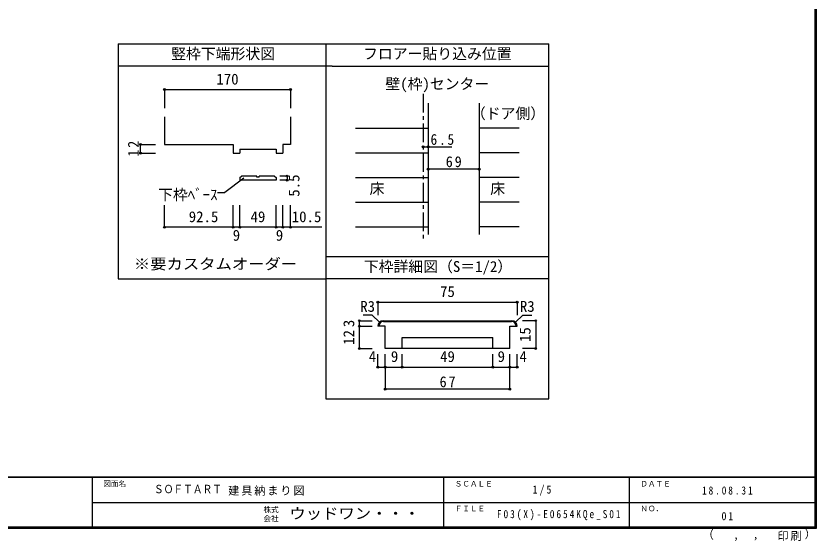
# Model space of a CAD drawing. Units: millimetres, scale not verified, with parts at other scales. Extents: x -973 to 977, y -718 to 696.
# Drawn here: x -101 to 977, y -718 to -11 of the extents above; entities that cross this region are included whole.
import ezdxf
from ezdxf.enums import TextEntityAlignment as Align

# ---------------------------------------------------------------- set-up
doc = ezdxf.new("R2010")
doc.units = ezdxf.units.MM
doc.header["$LTSCALE"] = 5
doc.header["$PDMODE"] = 32
doc.header["$PDSIZE"] = 2.5
doc.linetypes.add('CHAIN1', pattern=[8, 5, -1, 1, -1])
for name, color, linetype in [('0-0_補助線', 7, 'Continuous'), ('0-1_通り芯', 4, 'CHAIN1'), ('0-3_仕上', 7, 'Continuous'), ('0-4_枠', 3, 'Continuous'), ('0-A_文字', 3, 'Continuous'), ('0-B_寸法', 7, 'Continuous'), ('1-4_枠', 3, 'Continuous'), ('1-B_寸法', 7, 'Continuous'), ('F-0_補助線', 7, 'Continuous'), ('F-1_通り芯', 6, 'Continuous'), ('F-A_文字', 7, 'Continuous')]:
    doc.layers.add(name, color=color, linetype=linetype)
doc.styles.add('HGP明朝B', font='')
doc.styles.add('ＭＳ ゴシック', font='')
doc.styles.get('HGP明朝B').set_extended_font_data('HGP明朝B')
doc.styles.get('ＭＳ ゴシック').set_extended_font_data('MS Gothic')

msp = doc.modelspace()

# ---------------------------------------------------------------- linework, layer by layer
at = {"layer": '0-1_通り芯'}
msp.add_line((447.629, -115.725), (447.629, -314.75), dxfattribs=at)
at = {"layer": '0-3_仕上', "color": 4}
for p, q in [((356.653, -161.801), (454.129, -161.801)), ((576.653, -161.801), (523.129, -161.801)), ((356.653, -195.103), (454.129, -195.103)), ((576.653, -195.103), (523.129, -195.103)), ((356.653, -228.404), (454.129, -228.404)), ((576.653, -228.404), (523.129, -228.404)), ((356.653, -261.706), (454.129, -261.706)), ((576.653, -261.706), (523.129, -261.706)), ((356.653, -295.007), (454.129, -295.007)), ((576.653, -295.007), (523.129, -295.007))]:
    msp.add_line(p, q, dxfattribs=at)
at = {"layer": '0-4_枠'}
for p, q in [((454.129, -128.5), (454.129, -305.007)), ((523.129, -128.5), (523.129, -305.007)), ((269.098, -146.826), (269.098, -183.786)), ((191.598, -183.786), (191.598, -195.786)), ((200.598, -190.086), (200.598, -195.786)), ((200.598, -190.086), (249.598, -190.086)), ((249.598, -190.086), (249.598, -195.786)), ((258.598, -183.786), (258.598, -195.786)), ((269.098, -183.786), (258.598, -183.786)), ((191.598, -195.786), (200.598, -195.786)), ((249.598, -195.786), (258.598, -195.786))]:
    msp.add_line(p, q, dxfattribs=at)
msp.add_lwpolyline([(99.098, -146.826), (99.098, -183.786), (191.598, -183.786)], dxfattribs=at)
at = {"layer": '0-A_文字'}
for p, q in [((36.653, -48.5), (325.06, -48.5)), ((36.653, -48.5), (36.653, -365.007)), ((316.653, -48.5), (316.653, -526.5)), ((325.06, -48.5), (616.653, -48.5)), ((616.653, -526.5), (616.653, -48.5)), ((325.06, -78.5), (36.653, -78.5)), ((325.06, -78.5), (616.653, -78.5)), ((316.653, -335.007), (616.653, -335.007)), ((36.653, -365.007), (316.653, -365.007)), ((616.653, -365.007), (316.653, -365.007)), ((316.653, -526.5), (616.653, -526.5))]:
    msp.add_line(p, q, dxfattribs=at)
at = {"layer": '0-A_文字', "color": 7}
for p, q in [((206.253, -229.195), (180.453, -248.545)), ((200.598, -228.612), (202.72, -226.491)), ((200.598, -228.612), (200.598, -231.991)), ((223.598, -226.491), (202.72, -226.491)), ((223.598, -227.991), (223.598, -226.491)), ((226.598, -227.991), (223.598, -227.991)), ((247.477, -226.491), (226.598, -226.491)), ((226.598, -227.991), (226.598, -226.491)), ((170.609, -248.545), (180.453, -248.545))]:
    msp.add_line(p, q, dxfattribs=at)
msp.add_lwpolyline([(247.477, -226.491), (249.598, -228.612), (249.598, -231.991), (200.598, -231.991)], dxfattribs=at)
at = {"layer": '0-B_寸法', "color": 4}
for p, q in [((99.098, -109.894), (269.098, -109.894)), ((99.098, -109.894), (99.098, -134.894)), ((269.098, -109.894), (269.098, -134.894)), ((67.041, -183.786), (87.041, -183.786)), ((67.041, -195.786), (67.041, -183.786)), ((447.629, -187.19), (486.044, -187.19)), ((67.041, -195.786), (87.041, -195.786)), ((523.129, -217.19), (454.129, -217.19)), ((264.351, -226.491), (254.351, -226.491)), ((99.098, -295.48), (99.098, -265.48)), ((191.598, -295.48), (191.598, -265.48)), ((200.598, -295.48), (200.598, -265.48)), ((249.598, -295.48), (249.598, -265.48)), ((258.598, -295.48), (258.598, -265.48)), ((269.098, -295.48), (269.098, -265.48)), ((311.073, -295.48), (99.098, -295.48))]:
    msp.add_line(p, q, dxfattribs=at)
msp.add_lwpolyline([(264.351, -226.491), (264.351, -231.991), (254.351, -231.991)], dxfattribs=at)
at = {"layer": '0-B_寸法'}
for p in [(99.098, -109.894), (269.098, -109.894), (67.041, -183.786), (447.629, -187.19), (454.129, -187.19), (67.041, -195.786), (264.351, -226.491), (454.129, -217.19), (523.129, -217.19), (264.351, -231.991), (99.098, -295.48), (191.598, -295.48), (200.598, -295.48), (249.598, -295.48), (258.598, -295.48), (269.098, -295.48)]:
    msp.add_point(p, dxfattribs=at)
at = {"layer": '1-4_枠'}
for p, q in [((396.6, -428.688), (386.6, -428.688)), ((394.1, -421.188), (566.6, -421.188)), ((394.1, -422.438), (566.6, -422.438)), ((396.6, -458.688), (396.6, -428.688)), ((419.1, -443.688), (541.6, -443.688)), ((419.1, -458.688), (419.1, -443.688)), ((541.6, -458.688), (541.6, -443.688)), ((564.1, -458.688), (396.6, -458.688))]:
    msp.add_line(p, q, dxfattribs=at)
msp.add_lwpolyline([(564.1, -458.688), (564.1, -428.688), (574.1, -428.688)], dxfattribs=at)
for centre, radius, start, end in [((394.1, -428.688), 7.5, 90, 180), ((394.1, -428.688), 6.25, 90, 180), ((566.6, -428.688), 7.5, 0, 90), ((566.6, -428.688), 6.25, 0, 90)]:
    msp.add_arc(centre, radius, start, end, dxfattribs=at)
at = {"layer": '1-B_寸法', "color": 4}
for p, q in [((386.6, -396.188), (574.1, -396.188)), ((386.6, -396.188), (386.6, -413.688)), ((574.1, -396.188), (574.1, -413.688)), ((379.1, -413.688), (366.6, -413.688)), ((388.797, -423.385), (379.1, -413.688)), ((571.904, -423.385), (581.6, -413.688)), ((581.6, -413.688), (594.1, -413.688)), ((361.6, -421.188), (361.6, -458.688)), ((361.6, -421.188), (379.1, -421.188)), ((361.6, -428.688), (379.1, -428.688)), ((599.1, -421.188), (581.387, -421.188)), ((599.1, -421.188), (599.1, -458.688)), ((361.6, -458.688), (379.1, -458.688)), ((599.1, -458.688), (581.387, -458.688)), ((386.6, -483.688), (386.6, -466.188)), ((396.6, -483.688), (396.6, -466.188)), ((419.1, -483.688), (419.1, -466.188)), ((541.6, -483.688), (541.6, -466.188)), ((564.1, -483.688), (564.1, -466.188)), ((574.1, -483.688), (574.1, -466.188)), ((386.6, -483.688), (574.1, -483.688)), ((396.6, -485.055), (396.6, -513.501)), ((564.1, -513.501), (564.1, -485.055)), ((564.1, -513.501), (396.6, -513.501))]:
    msp.add_line(p, q, dxfattribs=at)
at = {"layer": '1-B_寸法'}
for p in [(386.6, -396.188), (574.1, -396.188), (361.6, -421.188), (599.1, -421.188), (361.6, -428.688), (361.6, -458.688), (599.1, -458.688), (386.6, -483.688), (396.6, -483.688), (419.1, -483.688), (541.6, -483.688), (564.1, -483.688), (574.1, -483.688), (396.6, -513.501), (564.1, -513.501)]:
    msp.add_point(p, dxfattribs=at)
at = {"layer": 'F-1_通り芯'}
for p, q in [((974.986, 695.833), (974.986, -700.833)), ((975.82, 695.833), (975.82, -700.833)), ((976.653, 695.833), (976.653, -700.833)), ((976.653, -631.667), (-973.347, -631.667)), ((976.653, -632.5), (-973.347, -632.5)), ((1.653, -632.5), (1.653, -699.167)), ((474.986, -632.5), (474.986, -699.167)), ((724.986, -632.5), (724.986, -699.167)), ((1.653, -665.833), (974.986, -665.834)), ((976.653, -699.167), (-973.347, -699.167)), ((976.653, -700), (-973.347, -700)), ((976.653, -700.833), (-973.347, -700.833))]:
    msp.add_line(p, q, dxfattribs=at)

# ---------------------------------------------------------------- texts
at = {"layer": '0-0_補助線', "style": 'ＭＳ ゴシック', "width": 1.1}
msp.add_text('※要カスタムオーダー', height=14.66, dxfattribs=at).set_placement((57.925, -356.472), align=Align.BOTTOM_LEFT)
at = {"layer": '0-A_文字', "color": 7, "style": 'ＭＳ ゴシック'}
for s, p in [('竪枠下端形状図', (108.185, -73.5)), ('フロアー貼り込み位置', (366.653, -73.5)), ('壁(枠)センター', (396.653, -114.091)), ('（ドア側）', (511.884, -153.895)), ('床', (375.403, -255.055)), ('床', (537.903, -255.055)), ('下枠ﾍﾞｰｽ', (90.609, -263.285)), ('下枠詳細図（S＝1/2）', (367.644, -360.007))]:
    msp.add_text(s, height=14.66, dxfattribs=at).set_placement(p, align=Align.BOTTOM_LEFT)
at = {"layer": '0-B_寸法', "style": 'ＭＳ ゴシック'}
for s, p in [('170', (169.098, -107.678)), ('92.5', (131.848, -292.98)), ('49', (215.098, -292.98)), ('10.5', (270.59, -292.98)), ('9', (191.098, -317.98)), ('9', (249.098, -317.98))]:
    msp.add_text(s, height=14.66, dxfattribs=at).set_placement(p, align=Align.BOTTOM_LEFT)
msp.add_text('5.5', height=14.66, rotation=90, dxfattribs=at).set_placement((285.341, -254.289), align=Align.BOTTOM_LEFT)
at = {"layer": '0-B_寸法', "char_height": 14.66, "attachment_point": 7, "style": 'ＭＳ ゴシック'}
for s, insert in [('\\T1.27;\\W0.9;6.5', (457.543, -184.69)), ('\\T1.27;\\W0.95;69', (478.004, -214.69))]:
    msp.add_mtext(s, dxfattribs=dict(at, insert=insert))
at = {"layer": '0-B_寸法', "insert": (64.541, -200.411), "char_height": 14.66, "attachment_point": 7, "rotation": 90, "style": 'ＭＳ ゴシック'}
msp.add_mtext('\\T1.27;\\W0.95;12', dxfattribs=at)
at = {"layer": '1-B_寸法', "style": 'ＭＳ ゴシック'}
for s, p in [('75', (470.35, -393.688)), ('R3', (362.85, -413.688)), ('R3', (577.85, -413.688)), ('4', (374.313, -481.188)), ('9', (404.1, -481.188)), ('49', (470.35, -481.188)), ('9', (547.85, -481.188)), ('4', (577.288, -481.188))]:
    msp.add_text(s, height=14.66, dxfattribs=at).set_placement(p, align=Align.BOTTOM_LEFT)
for s, p in [('3', (359.1, -429.938)), ('12', (359.1, -453.688)), ('15', (596.6, -449.938))]:
    msp.add_text(s, height=14.66, rotation=90, dxfattribs=at).set_placement(p, align=Align.BOTTOM_LEFT)
at = {"layer": '1-B_寸法', "insert": (469.725, -511.001), "char_height": 14.66, "attachment_point": 7, "style": 'ＭＳ ゴシック'}
msp.add_mtext('\\T1.27;\\W0.95;67', dxfattribs=at)
at = {"layer": 'F-0_補助線', "style": 'HGP明朝B', "width": 0.85}
msp.add_text('ＳＯＦＴＡＲＴ', height=11, dxfattribs=at).set_placement((84.986, -656.798), align=Align.BOTTOM_LEFT)
at = {"layer": 'F-0_補助線', "insert": (185.035, -656.798), "char_height": 11, "attachment_point": 7, "style": 'ＭＳ ゴシック'}
msp.add_mtext('\\T1.17;建具納まり図', dxfattribs=at)
at = {"layer": 'F-A_文字', "style": 'ＭＳ ゴシック'}
for s, height, p in [('図面名', 7.331, (16.653, -646.667)), ('ＳＣＡＬＥ', 7.331, (489.986, -646.667)), ('ＤＡＴＥ', 7.331, (739.986, -646.667)), ('株式', 7.331, (232.486, -681.5)), ('ＦＩＬＥ', 7.331, (489.986, -680)), ('ＮＯ．', 7.331, (739.986, -680.001)), ('会社', 7.331, (232.486, -693.5)), ('（', 11, (823.992, -718.052)), ('）', 11, (961.387, -717.355)), (',', 11, (865.199, -718.052)), (',', 11, (891.686, -717.588))]:
    msp.add_text(s, height=height, dxfattribs=at).set_placement(p, align=Align.BOTTOM_LEFT)
at = {"layer": 'F-A_文字', "style": 'ＭＳ ゴシック', "width": 1.1}
msp.add_text('ウッドワン・・・', height=14.66, dxfattribs=at).set_placement((267.486, -692.5), align=Align.BOTTOM_LEFT)
at = {"layer": 'F-A_文字', "char_height": 11, "attachment_point": 7, "style": 'ＭＳ ゴシック'}
for s, insert in [('\\T1.38;\\W0.9;1/5', (594.986, -656.667)), ('\\T1.39;\\W0.85;18.08.31', (823.111, -655.417)), ('\\T1.4;\\W0.85;F03(X)-E0654KQe_S01', (546.861, -690.001)), ('\\T1.36;\\W0.9;01', (849.361, -690.001)), ('\\T1.17;印刷', (924.678, -717.82))]:
    msp.add_mtext(s, dxfattribs=dict(at, insert=insert))

doc.saveas('drawing.dxf')
